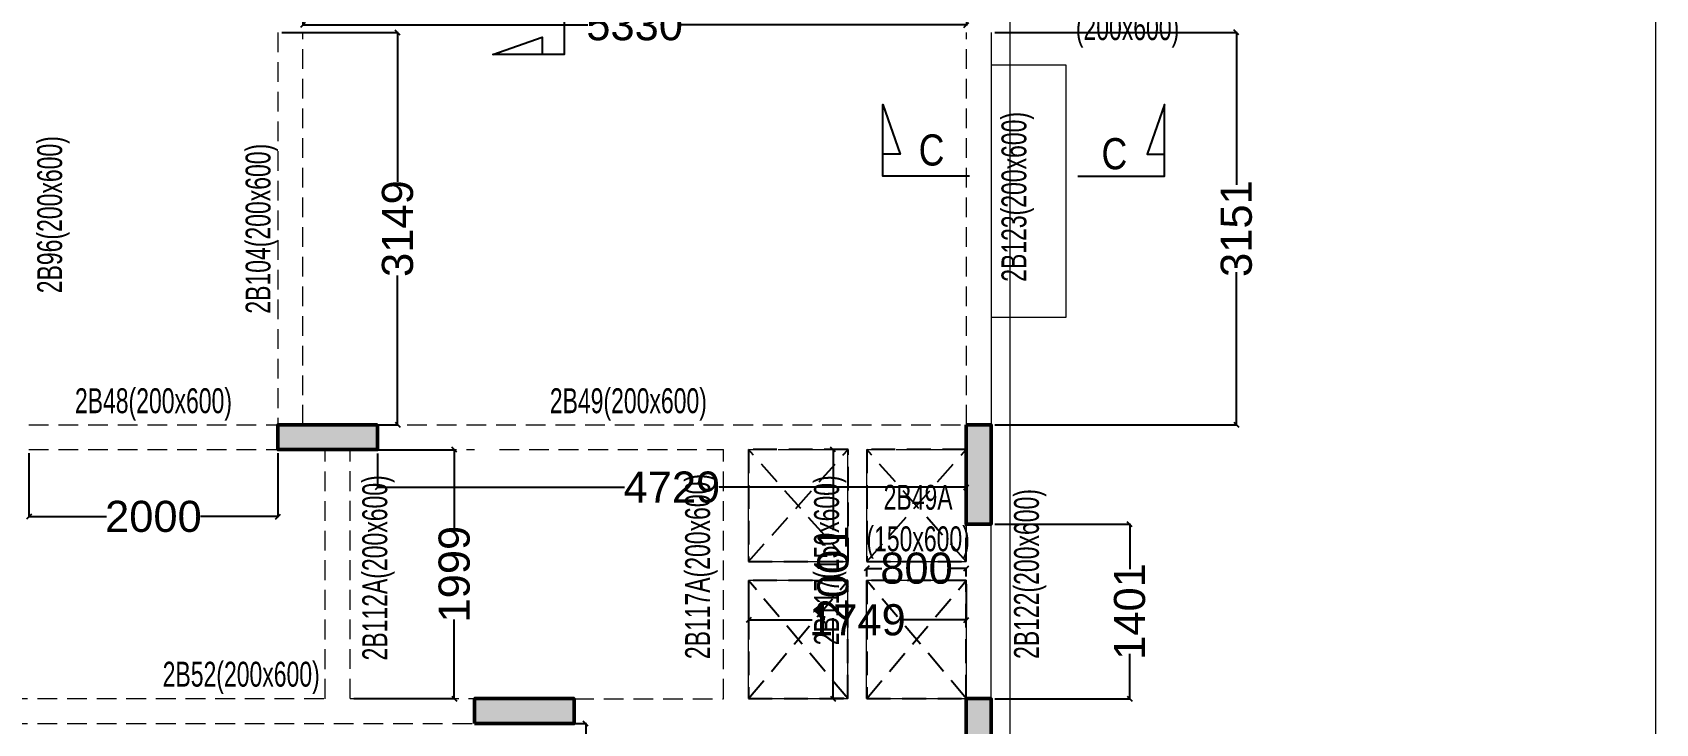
# Model space of a CAD drawing. Header units: millimetres. Extents: x -29 to 37328, y -5 to 79129.
# Drawn here: x 24289 to 37328, y 36859 to 42408 of the extents above; entities that cross this region are included whole.
import ezdxf
from ezdxf.enums import TextEntityAlignment as Align

# ---------------------------------------------------------------- set-up
doc = ezdxf.new("R2010")
doc.units = ezdxf.units.MM
for name, pattern in [('CONTINU', [0]), ('DASHED', [0.75, 0.5, -0.25]), ('HIDDEN', [9.524999999999995, 6.349999999999998, -3.174999999999998])]:
    doc.linetypes.add(name, pattern=pattern)
for name, color, linetype, lineweight in [('A-BOXING PROJECTION', 8, 'Continuous', 9), ('A-CLMN', 5, 'Continuous', 50), ('A-CONC', 5, 'Continuous', 40), ('A-CONC-PATT', 253, 'Continuous', 0), ('S - BEAM', 7, 'Continuous', 13), ('S - BEAM TXT', 30, 'Continuous', 13), ('STR-Stair', 1, 'Continuous', 13)]:
    doc.layers.add(name, color=color, linetype=linetype, lineweight=lineweight)
for name, color, linetype in [('BAND DETAILS', 2, 'Continuous'), ('S-DIM', 8, 'Continuous'), ('SECTION', 4, 'CONTINU'), ('SL-FW-HIDDEN', 1, 'Continuous')]:
    doc.layers.add(name, color=color, linetype=linetype)
doc.styles.add('S - GRID TXT', font='ARIALNB.TTF')
doc.styles.add('SED', font='ARIALN.TTF', dxfattribs={"height": 50})
doc.styles.add('SOBHA', font='arial.ttf')
doc.styles.add('TITLE', font='tahoma.ttf')
doc.dimstyles.new('S--20', dxfattribs={"dimscale": 20, "dimtxt": 12.5, "dimasz": 2, "dimexe": 0.25, "dimexo": 1.5, "dimgap": 0.1, "dimtad": 0, "dimdec": 0, "dimrnd": 0.0005, "dimzin": 0, "dimdsep": 46, "dimtxsty": 'SOBHA', "dimblk": 'OBLIQUE', "dimcen": 0.09, "dimclrd": 8, "dimclre": 8, "dimclrt": 4, "dimadec": 0, "dimazin": 0, "dimtfac": 1, "dimtdec": 0, "dimtofl": 0, "dimtmove": 0, "dimatfit": 3, "dimfxl": 0.18, "dimtolj": 1, "dimtzin": 0, "dimlwd": -1, "dimlwe": -1, "dimarcsym": 0})

# ---------------------------------------------------------------- blocks, each defined once
blk = doc.blocks.new('*U88')
at = {"layer": 'SL-FW-HIDDEN', "linetype": 'HIDDEN', "ltscale": 30}
for p, q in [((799.8171679104923, 900.0017027576337), (0, 0)), ((0, 900.0017027575522), (799.8171679104923, 8.1684e-11))]:
    blk.add_line(p, q, dxfattribs=at)
blk.add_lwpolyline([(0, 900.0017027575522), (799.8171679104923, 900.0017027576337), (799.8171679104923, 8.1684e-11), (0, 0)], close=True, dxfattribs=at)
at = {"layer": 'SL-FW-HIDDEN', "linetype": 'DASHED', "ltscale": 250, "style": 'TITLE'}
blk.add_attdef('DECRIPTION', text='', height=125, dxfattribs=at).set_placement((960.2857945039927, 115.6187011250547), align=Align.MIDDLE_CENTER)
blk = doc.blocks.new('*U90')
at = {"layer": 'SL-FW-HIDDEN', "linetype": 'HIDDEN', "ltscale": 30}
for p, q in [((800.0000000000508, 949.9457243965822), (0, 0)), ((0, 949.9457243965007), (800.0000000000508, 8.1684e-11))]:
    blk.add_line(p, q, dxfattribs=at)
blk.add_lwpolyline([(0, 949.9457243965007), (800.0000000000508, 949.9457243965822), (800.0000000000508, 8.1684e-11), (0, 0)], close=True, dxfattribs=at)
at = {"layer": 'SL-FW-HIDDEN', "linetype": 'DASHED', "ltscale": 250, "style": 'TITLE'}
blk.add_attdef('DECRIPTION', text='', height=125, dxfattribs=at).set_placement((960.2857945039927, 115.6187011250547), align=Align.MIDDLE_CENTER)
blk = doc.blocks.new('*U89')
at = {"layer": 'SL-FW-HIDDEN', "linetype": 'HIDDEN', "ltscale": 30}
for p, q in [((799.9999999234731, 900.0009841998922), (0, 0)), ((0, 900.0009841998107), (799.9999999234731, 8.1684e-11))]:
    blk.add_line(p, q, dxfattribs=at)
blk.add_lwpolyline([(0, 900.0009841998107), (799.9999999234731, 900.0009841998922), (799.9999999234731, 8.1684e-11), (0, 0)], close=True, dxfattribs=at)
at = {"layer": 'SL-FW-HIDDEN', "linetype": 'DASHED', "ltscale": 250, "style": 'TITLE'}
blk.add_attdef('DECRIPTION', text='', height=125, dxfattribs=at).set_placement((960.2857945039927, 115.6187011250547), align=Align.MIDDLE_CENTER)
blk = doc.blocks.new('*U91')
at = {"layer": 'SL-FW-HIDDEN', "linetype": 'HIDDEN', "ltscale": 30}
for p, q in [((798.5240880109847, 949.9231750947306), (0, 0)), ((0, 949.9231750946492), (798.5240880109847, 8.15703e-11))]:
    blk.add_line(p, q, dxfattribs=at)
blk.add_lwpolyline([(0, 949.9231750946492), (798.5240880109847, 949.9231750947306), (798.5240880109847, 8.15703e-11), (0, 0)], close=True, dxfattribs=at)
at = {"layer": 'SL-FW-HIDDEN', "linetype": 'DASHED', "ltscale": 250, "style": 'TITLE'}
blk.add_attdef('DECRIPTION', text='', height=125, dxfattribs=at).set_placement((960.2857945039927, 115.6187011250547), align=Align.MIDDLE_CENTER)
blk = doc.blocks.new('FIRST FLOOR ROOF FRAMING LAYOUT')
at = {"layer": 'S - BEAM', "linetype": 'HIDDEN', "ltscale": 25}
for p, q in [((25926.49602464077, -2564004.344631761), (25926.49602464077, -2567154.344635059)), ((26126.49602464077, -2567154.344635059), (26126.49602464077, -2564004.344631761)), ((31456.49599839244, -2567154.344635059, 0.2073325978203511), (31456.49599839244, -2564004.344631761, 0.2073325978203511)), ((23925.7699469197, -2567153.71305176, -0.0673475835383215), (25926.07582529163, -2567153.71305176, -0.0673475835383215)), ((26726.49602464077, -2567154.344635059), (31455.77067664641, -2567154.344635059, -0.0673475835383215)), ((23925.7699469197, -2567353.713051759, -0.0673475835383215), (25926.07582529163, -2567353.713051759, -0.0673475835383215)), ((26726.49602464077, -2567354.344635059), (27505.09866591337, -2567354.225535915, -0.1143711113654054)), ((27705.09866357353, -2567354.194942866, -0.1437496682735672), (29505.90560251565, -2567353.881484616, 1.055096095775342)), ((29705.90565556027, -2567353.762330354, 0.7077841257918069), (30504.29462495903, -2567353.762330354, -0.7920761302422669)), ((29705.90565556432, -2567353.850891559, 1.025717530731009), (30505.77067665479, -2567353.787889906, 0.5260763878362416)), ((30655.77067665479, -2567353.776075103, 0.4323778643878235), (31455.77065990093, -2567353.713062821, -0.0673475835383215)), ((23755.77067664743, -2569353.713053489, -0.0673475835383215), (26305.77067680866, -2569353.713053489, -0.0673475835383215)), ((26505.77058254195, -2569353.712939513, -0.0673475835383215), (27505.77067664746, -2569353.712939513, -0.0673475835383215)), ((28306.49599838964, -2569354.344511753, -0.1903881765902042), (29505.90569901254, -2569354.509205094, -0.9422470448054155)), ((23755.77067664743, -2569553.712939514, -0.0673475835383215), (27505.77067664746, -2569553.712939514, -0.0673475835383215))]:
    blk.add_line(p, q, dxfattribs=at)
at = {"layer": 'S - BEAM', "linetype": 'ByBlock', "ltscale": 25}
for p, q in [((31656.49597260644, -2564004.344631761, 0.2073325978203511), (31656.49597260644, -2567154.344635059, 0.2073325978203511)), ((31656.49597260644, -2569354.344632317, 0.2073325978203511), (31656.49597260644, -2567354.344635059, 0.2073325978203511)), ((31455.95427794133, -2567953.713046683, 0.6825428716052776), (31456.32506147052, -2568253.713062911, -0.6941974459482757)), ((31456.14146018399, -2568403.713043973, -0.0673475835383215), (31455.40347408173, -2569353.788801972, -0.1903881762719663)), ((31456.14146018399, -2568403.713043973, -0.4617029396882709), (31455.40347408173, -2569353.762327612, -0.5847435324219158)), ((29705.92195310665, -2569353.762207047, 0.5173959492016027), (30504.29472142566, -2569353.762207047, -0.9824643068324711)), ((30654.33461792669, -2569353.762207048, -0.9824643068324711), (31455.40347408173, -2569353.762207047, -0.9824643068324711)), ((30905.25414498572, -2569353.788681407, -0.5881089506825217), (31455.40347408173, -2569353.788681407, -0.5881089506825217))]:
    blk.add_line(p, q, dxfattribs=at)
at = {"layer": 'S - BEAM', "color": 7, "linetype": 'ByBlock', "elevation": -0.1903881762719663}
blk.add_lwpolyline([(31655.40347408055, -2564263.712218681), (32255.06747814935, -2564263.712218681), (32255.06747814935, -2566293.712218681), (31655.40347408052, -2566293.712218681)], dxfattribs=at)
at = {"layer": 'S - BEAM', "linetype": 'HIDDEN', "ltscale": 25}
for points, elevation in [([(26305.77067730439, -2569354.347752614), (26305.46483157762, -2567354.85710747)], -0.1903881765902042), ([(26505.77058254195, -2569353.712939513), (26505.46482923788, -2567354.826515106)], -0.1903881765902042), ([(29505.90569901254, -2569354.509205094), (29505.9056025099, -2567353.762330354)], 1.102139481941756)]:
    blk.add_lwpolyline(points, dxfattribs=dict(at, elevation=elevation))
at = {"layer": 'S - BEAM', "linetype": 'ByBlock', "ltscale": 25}
for points, elevation in [([(29706.64368500681, -2568253.789788914), (29705.90565556027, -2567353.762330353)], -0.0673475835385489), ([(30505.03265688423, -2568253.789788915), (30504.29462492728, -2567353.104039652)], -0.9824643068324711), ([(30656.50795777654, -2568253.713062911), (30655.76991149671, -2567353.776104031)], -0.1903881762719663), ([(29706.50867966779, -2568253.713043973), (30505.03267371839, -2568253.713043973)], -0.0673475835383215), ([(30656.14146018398, -2568253.713043973), (31456.14147701816, -2568253.713043973)], -1.04981189068918), ([(29705.92195310793, -2569353.788804715), (29706.65989580021, -2568403.789788915)], 0.5173959492016027), ([(29706.65991255656, -2568403.713043973), (30505.03267371839, -2568403.713043973)], -0.0673475841903439), ([(30504.29472142694, -2569354.646295884), (30505.03266400125, -2568403.816457808)], -1.568094609687658), ([(30654.31097555706, -2569353.788804713), (30655.04891821289, -2568403.789740039)], -1.567207839572622), ([(30655.04893504706, -2568403.713043973), (31456.14147701816, -2568403.713043973)], -0.0673475835383215)]:
    blk.add_lwpolyline(points, dxfattribs=dict(at, elevation=elevation))
at = {"layer": 'SECTION', "color": 5, "ltscale": 1000, "elevation": 0.5847435327763418}
blk.add_lwpolyline([(28226.90558948144, -2563479.293932333), (28226.90304219429, -2564180.322521375), (27651.98353601489, -2564180.320421233), (28050.10876929, -2564040.969675194), (28050.10826024375, -2564180.321875552)], dxfattribs=at)
at = {"layer": 'SL-FW-HIDDEN', "color": 3, "linetype": 'DASHED', "lineweight": 5, "ltscale": 30, "xscale": -1, "rotation": 180}
for name, p in [('*U89', (29705.77067673136, -2567353.788804715, -0.0673475835385489)), ('*U88', (30655.76991149671, -2567353.712202018, -0.1903881762719663)), ('*U91', (29706.50861938848, -2568403.789764419, 0.055693009195096)), ('*U90', (30656.13866027429, -2568403.816482651, 0.6438999970087489))]:
    blk.add_blockref(name, p, dxfattribs=at)
at = {"layer": 'S - BEAM TXT', "char_height": 200, "attachment_point": 8, "style": 'S - GRID TXT'}
for s, insert in [('{\\fSwis721 LtCn BT|b0|i0|c0|p34;\\W0.9;2B43\\P(200x600)}', (32751.3409228498, -2564125.593978037)), ('{\\fSwis721 LtCn BT|b0|i0|c0|p34;\\W0.9;2B48(200x600)}', (24926.27452726904, -2567121.63914338, 0.5677991115101559)), ('{\\fSwis721 LtCn BT|b0|i0|c0|p34;\\W0.9;2B49(200x600)}', (28741.27452727206, -2567121.63914338, 0.5677991115101559)), ('{\\fSwis721 LtCn BT|b0|i0|c0|p34;\\W0.9;2B49A\\P(150x600)}', (31069.05169830812, -2568230.56508134, 0.6908397048958232)), ('{\\fSwis721 LtCn BT|b0|i0|c0|p34;\\W0.9;2B52(200x600)}', (25631.27416328955, -2569317.820183538, 0.7751317093305073))]:
    blk.add_mtext(s, dxfattribs=dict(at, insert=insert))
at = {"layer": 'S - BEAM TXT', "char_height": 200, "attachment_point": 8, "rotation": 90.00000000000001, "style": 'S - GRID TXT'}
for s, insert in [('{\\fSwis721 LtCn BT|b0|i0|c0|p34;\\W0.9;2B123(200x600)}', (31998.83298783944, -2565324.276302415, 0.3978188115486279)), ('{\\fSwis721 LtCn BT|b0|i0|c0|p34;\\W0.9;2B96(200x600)}', (24252.68341563767, -2565467.305605344, 0.4228242341995889)), ('{\\fSwis721 LtCn BT|b0|i0|c0|p34;\\W0.9;2B104(200x600)}', (25926.72578253629, -2565580.085332979, 0.7751317093305073)), ('{\\fSwis721 LtCn BT|b0|i0|c0|p34;\\W0.9;2B117A(200x600)}', (29457.71030004054, -2568293.019006159, 1.105504899884503)), ('{\\fSwis721 LtCn BT|b0|i0|c0|p34;\\W0.9;2B117(150x600)}', (30493.54001821597, -2568242.978799018, 1.105504900536525)), ('{\\fSwis721 LtCn BT|b0|i0|c0|p34;\\W0.9;2B122(200x600)}', (32099.6090381945, -2568352.883733402, 0.4997533827992157))]:
    blk.add_mtext(s, dxfattribs=dict(at, insert=insert))
at = {"layer": 'S - BEAM TXT', "color": 1, "insert": (26864.36893334644, -2568303.579610243, 0.7751317093305073), "char_height": 200, "attachment_point": 8, "rotation": 90.00000000000001, "style": 'S - GRID TXT'}
blk.add_mtext('{\\fSwis721 LtCn BT|b0|i0|c0|p34;\\W0.9;2B112A(200x600)}', dxfattribs=at)
blk = doc.blocks.new('FFR')
at = {"layer": 'A-CONC-PATT'}
h = blk.add_hatch(color=256, dxfattribs=at)
h.dxf.hatch_style = 1
h.paths.add_polyline_path([(18970.0000000002, 7730.000006802381), (18970.0000000002, 7930.00000680238), (18170.0000000002, 7930.00000680238), (18170.0000000002, 7730.000006802381)])
h = blk.add_hatch(color=256, dxfattribs=at)
h.dxf.hatch_style = 1
h.paths.add_polyline_path([(23900.0000000002, 7930.000006805641), (23700.0000000002, 7930.000006805641), (23700.0000000002, 7130.000006805641), (23900.0000000002, 7130.000006805641)])
h = blk.add_hatch(color=256, dxfattribs=at)
h.dxf.hatch_style = 1
h.paths.add_polyline_path([(19750.00000000011, 5730.000002463814), (19750.00000000011, 5530.000002463814), (20550.00000000012, 5530.000002463814), (20550.00000000012, 5730.000002463814)])
h = blk.add_hatch(color=256, dxfattribs=at)
h.dxf.hatch_style = 1
h.paths.add_polyline_path([(23900.00000000017, 5729.9242609879), (23700.00000000017, 5729.9242609879), (23700.00000000017, 4929.9242609879), (23900.00000000017, 4929.9242609879)])
at = {"layer": 'A-CLMN'}
for points in [[(18970.0000000002, 7930.00000680238), (18970.0000000002, 7730.000006802381), (18170.0000000002, 7730.000006802381), (18170.0000000002, 7930.00000680238)], [(23700.0000000002, 7930.000006805641), (23900.0000000002, 7930.000006805641), (23900.0000000002, 7130.000006805641), (23700.0000000002, 7130.000006805641)], [(19750.00000000011, 5530.000002463814), (20550.00000000012, 5530.000002463814), (20550.00000000012, 5730.000002463814), (19750.00000000011, 5730.000002463814)]]:
    blk.add_lwpolyline(points, close=True, dxfattribs=at)
at = {"layer": 'A-CLMN', "elevation": -0.2679419981138003}
blk.add_lwpolyline([(18970.0000000002, 7730.000006802381), (18970.0000000002, 7930.00000680238)], dxfattribs=at)
at = {"layer": 'A-CLMN', "elevation": 0.5882069879004213}
blk.add_lwpolyline([(23700.00000000017, 5729.9242609879), (23900.00000000017, 5729.9242609879), (23900.00000000017, 4929.9242609879), (23700.00000000017, 4929.9242609879)], close=True, dxfattribs=at)
at = {"layer": 'A-CONC', "ltscale": 50}
for points, elevation in [([(18170.0000000002, 7930.000006803311), (18170.0000000002, 7730.000006803312)], -0.1210300739524757), ([(18170.0000000002, 7930.00000680238), (18170.0000000002, 7730.000006802381)], -0.0606094002934496)]:
    blk.add_lwpolyline(points, dxfattribs=dict(at, elevation=elevation))
blk = doc.blocks.new('ELEVATION FEATURE - ELEVATION FEATURE-2962623-SECOND FLOOR LEVEL')
at = {"layer": 'A-BOXING PROJECTION', "color": 2}
for p, q in [((5002167.966032137, 4963775.610887544), (5002167.966032137, 4963065.610923148)), ((5002167.966032137, 4963065.610923148), (5002167.966032137, 4952095.610968083))]:
    blk.add_line(p, q, dxfattribs=at)
blk = doc.blocks.new('A$C420997f2')
at = {"layer": 'SECTION', "color": 5, "ltscale": 1000}
for points, elevation in [([(23526.9572853393, 8725.176399845628), (22829.6306497865, 8725.178947132546), (22829.63274992845, 9300.098453311715), (22968.98349596776, 8901.97322003683), (22829.63129560958, 8901.973729082849)], -1.029502051516391), ([(24395.33562931424, 8725.176399846096), (25092.66226486705, 8725.178947132546), (25092.66016472509, 9300.098453311715), (24953.30941868579, 8901.97322003683), (25092.66161904397, 8901.973729082849)], -0.4617029400062353)]:
    blk.add_lwpolyline(points, dxfattribs=dict(at, elevation=elevation))
at = {"layer": 'SECTION', "linetype": 'Continuous', "style": 'SED'}
for p in [(23117.80230317597, 8811.026951045731, -1.029502051516391), (24586.52399337414, 8781.070780871902, -0.4617029400062293)]:
    blk.add_text('C', height=250, rotation=0.0105111009019829, dxfattribs=at).set_placement(p)
blk = doc.blocks.new('_Oblique')
at = {"color": 0, "linetype": 'ByBlock', "lineweight": -2}
blk.add_line((-0.5, -0.5), (0.5, 0.5), dxfattribs=at)
blk = doc.blocks.new('*D309')
at = {"layer": 'Defpoints', "color": 0, "linetype": 'ByBlock', "transparency": 16777216}
for p in [(26461.20151002331, 43007.60448501368, 0.775131709330708), (31791.50772612333, 43007.60448501368, 0.7751317093305073), (31791.50772612333, 42469.06205213691)]:
    blk.add_point(p, dxfattribs=at)
at = {"layer": 'S-DIM', "color": 8, "transparency": 16777216}
for p, q in [((26461.20151002331, 42977.60448501368), (26461.20151002331, 42464.06205213691)), ((31791.50772612333, 42977.60448501368), (31791.50772612333, 42464.06205213691)), ((26461.20151002331, 42469.06205213691), (28751.48626882366, 42469.06205213691)), ((31791.50772612333, 42469.06205213691), (29501.22296732298, 42469.06205213691))]:
    blk.add_line(p, q, dxfattribs=at)
at = {"layer": 'S-DIM', "color": 8, "linetype": 'ByBlock', "transparency": 16777216, "xscale": 40, "yscale": 40, "zscale": 40, "rotation": 180}
blk.add_blockref('_Oblique', (26461.20151002331, 42469.06205213691), dxfattribs=at)
at = {"layer": 'S-DIM', "color": 8, "linetype": 'ByBlock', "transparency": 16777216, "xscale": 40, "yscale": 40, "zscale": 40}
blk.add_blockref('_Oblique', (31791.50772612333, 42469.06205213691), dxfattribs=at)
at = {"layer": 'S-DIM', "color": 4, "linetype": 'ByBlock', "transparency": 16777216, "insert": (29126.35461807332, 42469.06205213691), "char_height": 250, "attachment_point": 5, "style": 'SOBHA'}
blk.add_mtext('\\A1;5330', dxfattribs=at)
blk = doc.blocks.new('*D315')
at = {"layer": 'Defpoints', "color": 0, "linetype": 'ByBlock', "transparency": 16777216}
for p in [(24260.69729365372, 39058.55355311015, -0.0673475835383215), (26261.00317202564, 39058.55355311015, -0.0673475835383215), (26261.00317202564, 38520.51711493141)]:
    blk.add_point(p, dxfattribs=at)
at = {"layer": 'S-DIM', "color": 8, "transparency": 16777216}
for p, q in [((24260.69729365372, 39028.55355311015), (24260.69729365372, 38515.51711493141)), ((26261.00317202564, 39028.55355311015), (26261.00317202564, 38515.51711493141)), ((24260.69729365372, 38520.51711493141), (24883.85023283968, 38520.51711493141)), ((26261.00317202564, 38520.51711493141), (25637.85023283968, 38520.51711493141))]:
    blk.add_line(p, q, dxfattribs=at)
at = {"layer": 'S-DIM', "color": 8, "linetype": 'ByBlock', "transparency": 16777216, "xscale": 40, "yscale": 40, "zscale": 40, "rotation": 180}
blk.add_blockref('_Oblique', (24260.69729365372, 38520.51711493141), dxfattribs=at)
at = {"layer": 'S-DIM', "color": 8, "linetype": 'ByBlock', "transparency": 16777216, "xscale": 40, "yscale": 40, "zscale": 40}
blk.add_blockref('_Oblique', (26261.00317202564, 38520.51711493141), dxfattribs=at)
at = {"layer": 'S-DIM', "color": 4, "linetype": 'ByBlock', "transparency": 16777216, "insert": (25260.85023283968, 38520.51711493141), "char_height": 250, "attachment_point": 5, "style": 'SOBHA'}
blk.add_mtext('\\A1;2000', dxfattribs=at)
blk = doc.blocks.new('*D405')
at = {"layer": 'Defpoints', "color": 0, "linetype": 'ByBlock', "transparency": 16777216}
for p in [(27061.42337137478, 39057.92196981004), (31790.51442614121, 39058.55440285166, -0.1903881762719663), (31790.51442614121, 38755.64136731811)]:
    blk.add_point(p, dxfattribs=at)
at = {"layer": 'S-DIM', "color": 8, "transparency": 16777216}
for p, q in [((27061.42337137478, 39027.92196981004), (27061.42337137478, 38750.64136731811)), ((31790.51442614121, 39028.55440285166), (31790.51442614121, 38750.64136731811)), ((27061.42337137478, 38755.64136731811), (29045.38772549742, 38755.64136731811)), ((31790.51442614121, 38755.64136731811), (29806.55007201857, 38755.64136731811))]:
    blk.add_line(p, q, dxfattribs=at)
at = {"layer": 'S-DIM', "color": 8, "linetype": 'ByBlock', "transparency": 16777216, "xscale": 40, "yscale": 40, "zscale": 40, "rotation": 180}
blk.add_blockref('_Oblique', (27061.42337137478, 38755.64136731811), dxfattribs=at)
at = {"layer": 'S-DIM', "color": 8, "linetype": 'ByBlock', "transparency": 16777216, "xscale": 40, "yscale": 40, "zscale": 40}
blk.add_blockref('_Oblique', (31790.51442614121, 38755.64136731811), dxfattribs=at)
at = {"layer": 'S-DIM', "color": 4, "linetype": 'ByBlock', "transparency": 16777216, "insert": (29425.968898758, 38755.64136731811), "char_height": 250, "attachment_point": 5, "style": 'SOBHA'}
blk.add_mtext('\\A1;4729', dxfattribs=at)
blk = doc.blocks.new('*D316')
at = {"layer": 'Defpoints', "color": 0, "linetype": 'ByBlock', "transparency": 16777216}
for p in [(31791.06882375217, 38104.65501284941), (30991.0660070083, 38008.45012221827, 0.6438999970087025), (31791.06882375217, 38008.55356089694, -0.0673475835383215)]:
    blk.add_point(p, dxfattribs=at)
at = {"layer": 'S-DIM', "color": 8, "transparency": 16777216}
for p, q in [((30991.0660070083, 38038.45012221827), (30991.0660070083, 38109.65501284941)), ((30991.0660070083, 38104.65501284941), (31113.14654225608, 38104.65501284941)), ((31791.06882375217, 38104.65501284941), (31668.98828850438, 38104.65501284941)), ((31791.06882375217, 38038.55356089694), (31791.06882375217, 38109.65501284941))]:
    blk.add_line(p, q, dxfattribs=at)
at = {"layer": 'S-DIM', "color": 8, "linetype": 'ByBlock', "transparency": 16777216, "xscale": 40, "yscale": 40, "zscale": 40, "rotation": 180}
blk.add_blockref('_Oblique', (30991.0660070083, 38104.65501284941), dxfattribs=at)
at = {"layer": 'S-DIM', "color": 8, "linetype": 'ByBlock', "transparency": 16777216, "xscale": 40, "yscale": 40, "zscale": 40}
blk.add_blockref('_Oblique', (31791.06882375217, 38104.65501284941), dxfattribs=at)
at = {"layer": 'S-DIM', "color": 4, "linetype": 'ByBlock', "transparency": 16777216, "insert": (31391.06741538023, 38104.65501284941), "char_height": 250, "attachment_point": 5, "style": 'SOBHA'}
blk.add_mtext('\\A1;800', dxfattribs=at)
blk = doc.blocks.new('*D317')
at = {"layer": 'Defpoints', "color": 0, "linetype": 'ByBlock', "transparency": 16777216}
for p in [(30041.5872425342, 38008.47681595448, 0.5173959492012729), (31791.06600700834, 38008.45012221827, 0.6438999970087489), (31791.06600700834, 37690.12268730595)]:
    blk.add_point(p, dxfattribs=at)
at = {"layer": 'S-DIM', "color": 8, "transparency": 16777216}
for p, q in [((30041.5872425342, 37978.47681595448), (30041.5872425342, 37685.12268730595)), ((31791.06600700834, 37978.45012221828), (31791.06600700834, 37685.12268730595)), ((30041.5872425342, 37690.12268730595), (30552.54285942338, 37690.12268730595)), ((31791.06600700834, 37690.12268730595), (31280.11039011915, 37690.12268730595))]:
    blk.add_line(p, q, dxfattribs=at)
at = {"layer": 'S-DIM', "color": 8, "linetype": 'ByBlock', "transparency": 16777216, "xscale": 40, "yscale": 40, "zscale": 40, "rotation": 180}
blk.add_blockref('_Oblique', (30041.5872425342, 37690.12268730595), dxfattribs=at)
at = {"layer": 'S-DIM', "color": 8, "linetype": 'ByBlock', "transparency": 16777216, "xscale": 40, "yscale": 40, "zscale": 40}
blk.add_blockref('_Oblique', (31791.06600700834, 37690.12268730595), dxfattribs=at)
at = {"layer": 'S-DIM', "color": 4, "linetype": 'ByBlock', "transparency": 16777216, "insert": (30916.32662477127, 37690.12268730595), "char_height": 250, "attachment_point": 5, "style": 'SOBHA'}
blk.add_mtext('\\A1;1749', dxfattribs=at)
blk = doc.blocks.new('*D423')
at = {"layer": 'Defpoints', "color": 0, "linetype": 'ByBlock', "transparency": 16777216}
for p in [(26261.4233713748, 42407.92197310833), (27222.92158575369, 42407.92197310833), (26261.00317202567, 39258.55355311016, -0.0673475835383215)]:
    blk.add_point(p, dxfattribs=at)
at = {"layer": 'S-DIM', "color": 8, "transparency": 16777216}
for p, q in [((26291.4233713748, 42407.92197310833), (27227.92158575369, 42407.92197310833)), ((27222.92158575369, 42407.92197310833), (27222.92158575369, 41208.702974569)), ((27222.9215857537, 39258.55355311016), (27222.9215857537, 40457.77255164948)), ((26291.00317202567, 39258.55355311016), (27227.92158575369, 39258.55355311016))]:
    blk.add_line(p, q, dxfattribs=at)
at = {"layer": 'S-DIM', "color": 8, "linetype": 'ByBlock', "transparency": 16777216, "xscale": 40, "yscale": 40, "zscale": 40}
for p, rotation in [((27222.92158575369, 42407.92197310833), 90), ((27222.9215857537, 39258.55355311016), 270)]:
    blk.add_blockref('_Oblique', p, dxfattribs=dict(at, rotation=rotation))
at = {"layer": 'S-DIM', "color": 4, "linetype": 'ByBlock', "transparency": 16777216, "insert": (27222.9215857537, 40833.23776310923), "char_height": 250, "attachment_point": 5, "rotation": 90, "style": 'SOBHA'}
blk.add_mtext('\\A1;3149', dxfattribs=at)
blk = doc.blocks.new('*D359')
at = {"layer": 'Defpoints', "color": 0, "linetype": 'ByBlock', "transparency": 16777216}
for p in [(26840.39217597194, 39057.44008976332, -0.1903881765902042), (26840.69792927598, 37058.55366535596, -0.0673475835383215), (27678.24871568578, 37058.55366535596)]:
    blk.add_point(p, dxfattribs=at)
at = {"layer": 'S-DIM', "color": 8, "transparency": 16777216}
for p, q in [((26870.39217597194, 39057.44008976332), (27683.24871568578, 39057.44008976332)), ((27678.24871568578, 39057.44008976332), (27678.24871568578, 38421.78064290752)), ((27678.24871568578, 37058.55366535596), (27678.24871568578, 37694.21311221175)), ((26870.69792927598, 37058.55366535596), (27683.24871568578, 37058.55366535596))]:
    blk.add_line(p, q, dxfattribs=at)
at = {"layer": 'S-DIM', "color": 8, "linetype": 'ByBlock', "transparency": 16777216, "xscale": 40, "yscale": 40, "zscale": 40}
for p, rotation in [((27678.24871568578, 39057.44008976332), 90), ((27678.24871568578, 37058.55366535596), 270)]:
    blk.add_blockref('_Oblique', p, dxfattribs=dict(at, rotation=rotation))
at = {"layer": 'S-DIM', "color": 4, "linetype": 'ByBlock', "transparency": 16777216, "insert": (27678.24871568579, 38057.99687755962), "char_height": 250, "attachment_point": 5, "rotation": 90, "style": 'SOBHA'}
blk.add_mtext('\\A1;1999', dxfattribs=at)
blk = doc.blocks.new('*D428')
at = {"layer": 'Defpoints', "color": 0, "linetype": 'ByBlock', "transparency": 16777216}
for p in [(28041.27024996935, 36857.92264800753), (28734.0256685942, 36857.92264800753), (28041.11715481502, 31527.92197922526)]:
    blk.add_point(p, dxfattribs=at)
at = {"layer": 'S-DIM', "color": 8, "transparency": 16777216}
for p, q in [((28071.27024996935, 36857.92264800753), (28739.0256685942, 36857.92264800753)), ((28734.0256685942, 36857.92264800753), (28734.0256685942, 34567.79066286605)), ((28734.0256685942, 31527.92197922526), (28734.0256685942, 33818.05396436674)), ((28071.11715481502, 31527.92197922526), (28739.0256685942, 31527.92197922526))]:
    blk.add_line(p, q, dxfattribs=at)
at = {"layer": 'S-DIM', "color": 8, "linetype": 'ByBlock', "transparency": 16777216, "xscale": 40, "yscale": 40, "zscale": 40}
for p, rotation in [((28734.0256685942, 36857.92264800753), 90), ((28734.0256685942, 31527.92197922526), 270)]:
    blk.add_blockref('_Oblique', p, dxfattribs=dict(at, rotation=rotation))
at = {"layer": 'S-DIM', "color": 4, "linetype": 'ByBlock', "transparency": 16777216, "insert": (28734.02566859421, 34192.92231361638), "char_height": 250, "attachment_point": 5, "rotation": 90, "style": 'SOBHA'}
blk.add_mtext('\\A1;5330', dxfattribs=at)
blk = doc.blocks.new('*D360')
at = {"layer": 'Defpoints', "color": 0, "linetype": 'ByBlock', "transparency": 16777216}
for p in [(30839.22197166132, 39059.16256521706, -0.9824643068322984), (30720.73923545062, 37058.55366535549), (30839.96005413348, 37058.55366535549, 0.055693009195096)]:
    blk.add_point(p, dxfattribs=at)
at = {"layer": 'S-DIM', "color": 8, "transparency": 16777216}
for p, q in [((30809.22197166132, 39059.16256521706), (30715.73923545062, 39059.16256521706)), ((30720.73923545062, 39059.16256521706), (30720.73923545062, 38412.15415894248)), ((30720.73923545062, 37058.55366535549), (30720.73923545062, 37705.56207163007)), ((30809.96005413348, 37058.55366535549), (30715.73923545062, 37058.55366535549))]:
    blk.add_line(p, q, dxfattribs=at)
at = {"layer": 'S-DIM', "color": 8, "linetype": 'ByBlock', "transparency": 16777216, "xscale": 40, "yscale": 40, "zscale": 40}
for p, rotation in [((30720.73923545062, 39059.16256521706), 90), ((30720.73923545062, 37058.55366535549), 270)]:
    blk.add_blockref('_Oblique', p, dxfattribs=dict(at, rotation=rotation))
at = {"layer": 'S-DIM', "color": 4, "linetype": 'ByBlock', "transparency": 16777216, "insert": (30720.73923545062, 38058.85811528626), "char_height": 250, "attachment_point": 5, "rotation": 90, "style": 'SOBHA'}
blk.add_mtext('\\A1;2001', dxfattribs=at)
blk = doc.blocks.new('*D365')
at = {"layer": 'Defpoints', "color": 0, "linetype": 'ByBlock', "transparency": 16777216}
for p in [(31990.69802338159, 38458.55355818634, -0.0673475835383215), (31991.42331934047, 37057.92197255203, 0.2073325978203511), (33103.81064855786, 37057.92197255203)]:
    blk.add_point(p, dxfattribs=at)
at = {"layer": 'S-DIM', "color": 8, "transparency": 16777216}
for p, q in [((32020.69802338158, 38458.55355818634), (33108.81064855786, 38458.55355818634)), ((33103.81064855786, 38458.55355818634), (33103.81064855786, 38097.63544613316)), ((33103.81064855786, 37057.92197255203), (33103.81064855786, 37418.8400846052)), ((32021.42331934047, 37057.92197255203), (33108.81064855786, 37057.92197255203))]:
    blk.add_line(p, q, dxfattribs=at)
at = {"layer": 'S-DIM', "color": 8, "linetype": 'ByBlock', "transparency": 16777216, "xscale": 40, "yscale": 40, "zscale": 40}
for p, rotation in [((33103.81064855786, 38458.55355818634), 90), ((33103.81064855786, 37057.92197255203), 270)]:
    blk.add_blockref('_Oblique', p, dxfattribs=dict(at, rotation=rotation))
at = {"layer": 'S-DIM', "color": 4, "linetype": 'ByBlock', "transparency": 16777216, "insert": (33103.81064855786, 37758.23776536917), "char_height": 250, "attachment_point": 5, "rotation": 90, "style": 'SOBHA'}
blk.add_mtext('\\A1;1401', dxfattribs=at)
blk = doc.blocks.new('*D366')
at = {"layer": 'Defpoints', "color": 0, "linetype": 'ByBlock', "transparency": 16777216}
for p in [(31990.69802338159, 42408.55355306173, -0.0673475835383215), (31991.42331934047, 39257.92196981021, 0.2073325978203511), (33961.34576280894, 39257.92196981021)]:
    blk.add_point(p, dxfattribs=at)
at = {"layer": 'S-DIM', "color": 8, "transparency": 16777216}
for p, q in [((32020.69802338158, 42408.55355306173), (33966.34576280894, 42408.55355306173)), ((33961.34576280894, 42408.55355306173), (33961.34576280894, 41184.31688831182)), ((33961.34576280894, 39257.92196981021), (33961.34576280894, 40482.15863456011)), ((32021.42331934047, 39257.92196981021), (33966.34576280894, 39257.92196981021))]:
    blk.add_line(p, q, dxfattribs=at)
at = {"layer": 'S-DIM', "color": 8, "linetype": 'ByBlock', "transparency": 16777216, "xscale": 40, "yscale": 40, "zscale": 40}
for p, rotation in [((33961.34576280894, 42408.55355306173), 90), ((33961.34576280894, 39257.92196981021), 270)]:
    blk.add_blockref('_Oblique', p, dxfattribs=dict(at, rotation=rotation))
at = {"layer": 'S-DIM', "color": 4, "linetype": 'ByBlock', "transparency": 16777216, "insert": (33961.34576280894, 40833.23776143595), "char_height": 250, "attachment_point": 5, "rotation": 90, "style": 'SOBHA'}
blk.add_mtext('\\A1;3151', dxfattribs=at)

msp = doc.modelspace()

# ---------------------------------------------------------------- linework, layer by layer
at = {"layer": 'STR-Stair', "linetype": 'ByBlock', "elevation": 0.1230405933338951}
msp.add_lwpolyline([(-28.99409976649804, 77690.48246269643), (37327.78952312421, 77690.48246269643), (37327.78952312421, -5.356639398100014), (-28.99409976649804, -5.356639398100014)], close=True, dxfattribs=at)

# ---------------------------------------------------------------- block references
at = {"color": 1}
msp.add_blockref('FIRST FLOOR ROOF FRAMING LAYOUT', (334.9273467340081, 2606412.266604869), dxfattribs=at)
at = {"layer": 'A-BOXING PROJECTION'}
msp.add_blockref('ELEVATION FEATURE - ELEVATION FEATURE-2962623-SECOND FLOOR LEVEL', (-4970027.268008755, -4920917.057416703, -0.0673475835383215), dxfattribs=at)
at = {"layer": 'BAND DETAILS', "linetype": 'ByBlock'}
for name, p in [('A$C420997f2', (8290.700823294274, 32528.55444329714)), ('FFR', (8090.698023381349, 31328.55355138068, -0.0673475835383215))]:
    msp.add_blockref(name, p, dxfattribs=at)

# ---------------------------------------------------------------- dimensions: what is measured, and where the dimension line sits
at = {"layer": 'S-DIM', "linetype": 'ByBlock'}
for base, p1, p2, picture, middle in [((31791.50772612333, 42469.06205213691), (26461.20151002331, 43007.60448501368, 0.775131709330708), (31791.50772612333, 43007.60448501368, 0.7751317093305073), '*D309', (29126.35461807332, 42469.06205213691)), ((26261.00317202564, 38520.51711493141), (24260.69729365372, 39058.55355311015, -0.0673475835383215), (26261.00317202564, 39058.55355311015, -0.0673475835383215), '*D315', (25260.85023283968, 38520.51711493141)), ((31790.51442614121, 38755.64136731811), (27061.42337137478, 39057.92196981004), (31790.51442614121, 39058.55440285166, -0.1903881762719663), '*D405', (29425.968898758, 38755.64136731811)), ((31791.06882375217, 38104.65501284941), (30991.0660070083, 38008.45012221827, 0.6438999970087025), (31791.06882375217, 38008.55356089694, -0.0673475835383215), '*D316', (31391.06741538023, 38104.65501284941)), ((31791.06600700834, 37690.12268730595), (30041.5872425342, 38008.47681595448, 0.5173959492012729), (31791.06600700834, 38008.45012221827, 0.6438999970087489), '*D317', (30916.32662477127, 37690.12268730595))]:
    dim = msp.add_linear_dim(base=base, p1=p1, p2=p2, dimstyle='S--20', dxfattribs=at)
    dim.commit()
    dim.dimension.update_dxf_attribs({"geometry": picture, "text_midpoint": middle})
for base, p1, p2, picture, middle in [((27222.92158575369, 42407.92197310833), (26261.00317202565, 39258.55355311015, -0.0673475835383215), (26261.42337137478, 42407.92197310831), '*D423', (27222.9215857537, 40833.23776310923)), ((33961.34576280894, 39257.92196981021), (31990.69802338157, 42408.55355306171, -0.0673475835383215), (31991.42331934045, 39257.9219698102, 0.2073325978203511), '*D366', (33961.34576280894, 40833.23776143595)), ((27678.24871568578, 37058.55366535596), (26840.39217597192, 39057.4400897633, -0.1903881765902042), (26840.69792927596, 37058.55366535594, -0.0673475835383215), '*D359', (27678.24871568579, 38057.99687755962)), ((30720.73923545062, 37058.55366535549), (30839.2219716613, 39059.16256521705, -0.9824643068322984), (30839.96005413347, 37058.55366535547, 0.055693009195096), '*D360', (30720.73923545062, 38058.85811528626)), ((33103.81064855786, 37057.92197255203), (31990.69802338157, 38458.55355818633, -0.0673475835383215), (31991.42331934045, 37057.92197255201, 0.2073325978203511), '*D365', (33103.81064855786, 37758.23776536917)), ((28734.0256685942, 36857.92264800753), (28041.117154815, 31527.92197922524), (28041.27024996934, 36857.92264800752), '*D428', (28734.02566859421, 34192.92231361638))]:
    dim = msp.add_linear_dim(base=base, p1=p1, p2=p2, angle=90, dimstyle='S--20', dxfattribs=at)
    dim.commit()
    dim.dimension.update_dxf_attribs({"geometry": picture, "text_midpoint": middle})

doc.saveas('drawing.dxf')
